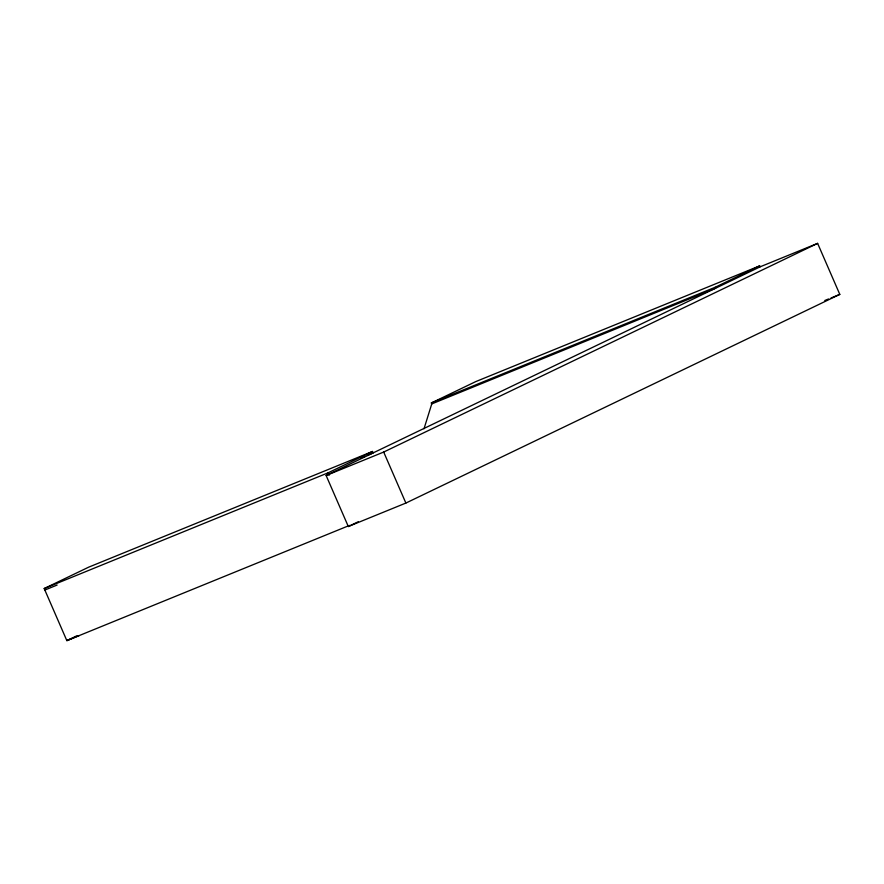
<?xml version="1.0" encoding="UTF-8"?>
<svg xmlns="http://www.w3.org/2000/svg" width="884" height="884" viewBox="0 0 884 884"><rect width="100%" height="100%" fill="white"/><g stroke="black" fill="none" stroke-linecap="round" stroke-linejoin="round"><path stroke-width="1.33" d="M424.011 428.773L431.757 403.922L431.348 402.96L475.758 381.601L759.643 265.885L760.063 266.846L326.13 475.515L348.318 526.521L405.878 503.062L839.8 294.394L817.623 243.376L760.063 266.846M79.129 635.618L66.841 640.624L44.2 588.545L88.621 567.185L372.495 451.47L373.147 452.951L367.379 455.304M44.2 588.545L328.086 472.829L372.495 451.47M431.348 402.96L715.222 287.245L759.643 265.885M326.13 475.515L383.689 452.055L817.623 243.376M76.709 635.872L66.841 640.624L349.445 525.428M348.318 526.521L358.274 521.737M431.757 403.922L715.642 288.206L715.222 287.245M360.992 457.912L364.827 456.343M44.852 590.037L57.129 585.031M824.783 300.516L828.54 298.98M831.037 297.963L839.8 294.394M383.689 452.055L405.878 503.062M328.086 472.829L329.157 475.305"/></g></svg>
